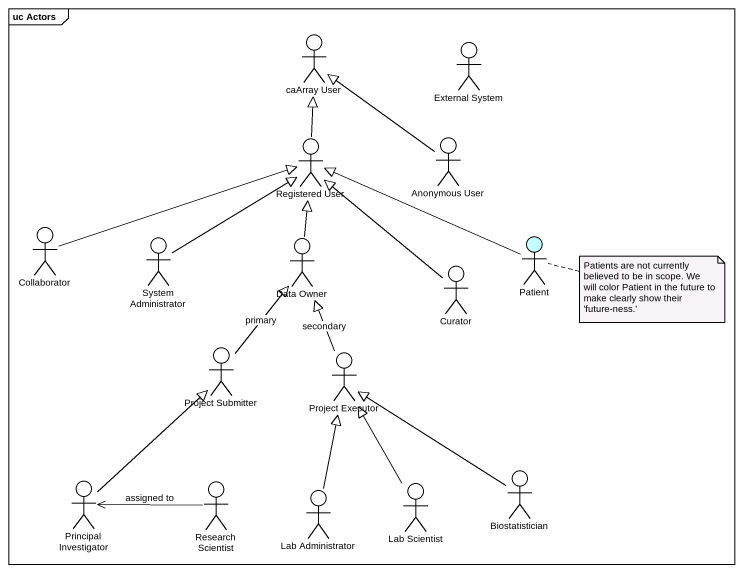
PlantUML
@startuml
mainframe uc Actors
actor "caArray User" as caArray_User
actor "External System" as External_System
actor "Registered User" as Registered_User
actor "Anonymous User" as Anonymous_User
actor Collaborator
actor "System Administrator" as System_Administrator
actor "Data Owner" as Data_Owner
actor Curator
actor Patient #C4FFFF
actor "Project Submitter" as Project_Submitter
actor "Project Executor" as Project_Executor
actor "Principal Investigator" as Principal_Investigator
actor "Research Scientist" as Research_Scientist
actor "Lab Administrator" as Lab_Administrator
actor "Lab Scientist" as Lab_Scientist
actor Biostatistician
Registered_User -up-|> caArray_User
Anonymous_User -up-|> caArray_User
Collaborator -right-|> Registered_User
System_Administrator -up-|> Registered_User
Data_Owner -up-|> Registered_User
Curator -up-|> Registered_User
Patient -left-|> Registered_User
Project_Submitter -up-|> Data_Owner : primary
Project_Executor -up-|> Data_Owner : secondary
Principal_Investigator -up-|> Project_Submitter
Research_Scientist -left-> Principal_Investigator : assigned to
Lab_Administrator -up-|> Project_Executor
Lab_Scientist -up-|> Project_Executor
Biostatistician -up-|> Project_Executor
note right of Patient : Patients are not currently believed to be in scope. We will color Patient in the future to make clearly show their 'future-ness.'
@enduml
